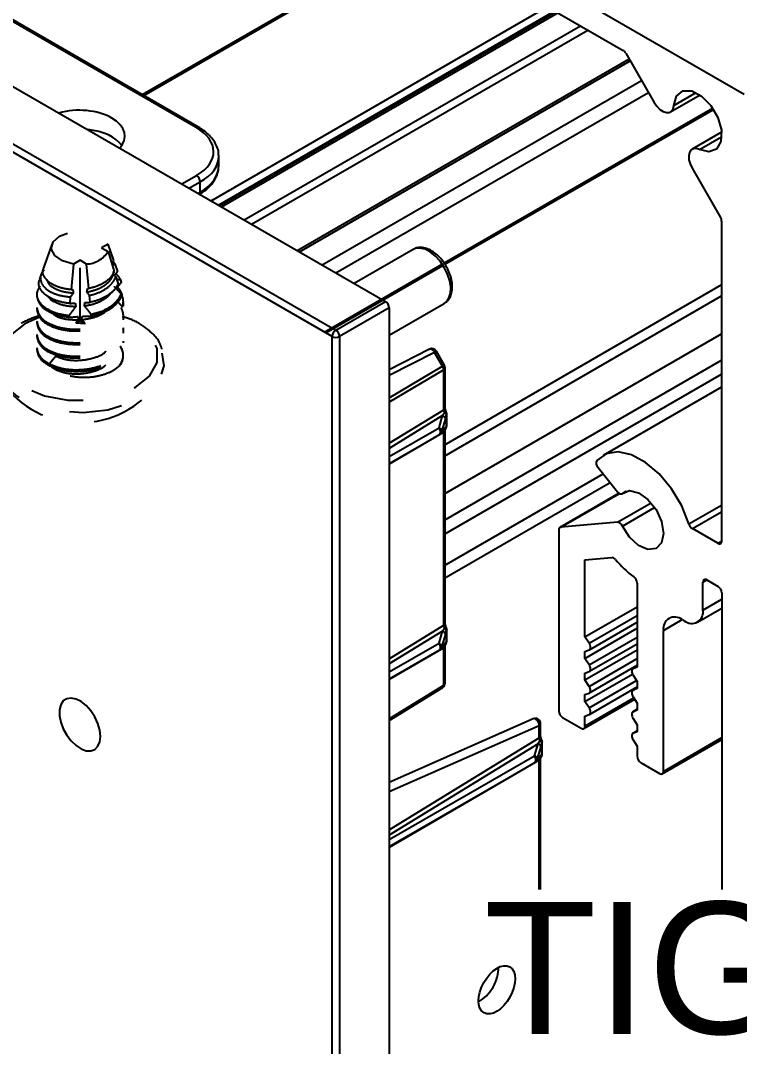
# Model space of a CAD drawing. Extents: x 0 to 5.69, y -5.96 to 0.
# Drawn here: x 2.038 to 3.399, y -3.764 to -1.821 of the extents above; entities that cross this region are included whole.
import ezdxf
from ezdxf import colors
from ezdxf.entities.mleader import LeaderData, LeaderLine
from ezdxf.math import Vec2, Vec3

# ---------------------------------------------------------------- set-up
doc = ezdxf.new("R2010")
doc.units = 0
doc.header["$LTSCALE"] = 0.5
doc.header["$MEASUREMENT"] = 0
doc.linetypes.add('HIDDEN2', pattern=[0.1875, 0.125, -0.0625])
for name, color, linetype in [('Dimension', 10, 'CONTINUOUS'), ('End Cap', 92, 'CONTINUOUS'), ('FAB DWG', 221, 'CONTINUOUS'), ('Hardware', 242, 'CONTINUOUS'), ('Housing', 150, 'CONTINUOUS')]:
    doc.layers.add(name, color=color, linetype=linetype)
doc.styles.add('LSAD_Standard', font='arial.ttf')
doc.styles.get("Standard").update_dxf_attribs({"font": 'arial.ttf'})

msp = doc.modelspace()

# ---------------------------------------------------------------- linework, layer by layer
at = {"layer": 'Dimension', "transparency": 16777216}
msp.add_open_spline([(3.8907, -2.9879), (3.7772, -2.6791), (3.7848, -1.6257), (3.7925, -0.5722), (2.4469, 0)], degree=3, knots=[0.559046, 0.559046, 0.559046, 0.559046, 1, 2, 2, 2, 2], dxfattribs=at)
at = {"layer": 'End Cap', "transparency": 16777216}
for p, q in [((0.6216, -1.1364), (2.7288, -2.3529)), ((2.6277, -2.4194), (0.5238, -1.2048)), ((0.5307, -1.1926), (2.6347, -2.4072)), ((2.3697, -2.023), (1.6739, -1.6213)), ((2.3746, -2.0226), (1.6787, -1.6209)), ((2.4133, -2.095), (2.4133, -2.0777)), ((2.3434, -2.1304), (2.3711, -2.1144)), ((2.3782, -2.1267), (2.3576, -2.1386)), ((2.3782, -2.1463), (2.3782, -2.1267)), ((2.3747, -2.1485), (2.3782, -2.1463)), ((2.7813, -2.2544), (2.6698, -2.3188)), ((2.6347, -2.4072), (2.7288, -2.3529)), ((2.7358, -2.3651), (2.6417, -2.4194)), ((2.7358, -2.4169), (2.8403, -2.3566)), ((2.7358, -2.3651), (2.7358, -5.3472)), ((2.8403, -2.3566), (2.8409, -2.3562)), ((2.6277, -5.4304), (2.6277, -2.4194)), ((2.6417, -2.4194), (2.6417, -5.4305)), ((2.8121, -2.4434), (2.7358, -2.4823)), ((2.8406, -2.4738), (2.8253, -2.4473)), ((2.8218, -2.4494), (2.7358, -2.4932)), ((2.8371, -2.4758), (2.8218, -2.4494)), ((2.7358, -2.5355), (2.8371, -2.4758)), ((2.8391, -2.4828), (2.7358, -2.5437)), ((2.8391, -2.5583), (2.8391, -2.4828)), ((2.8419, -2.5542), (2.8419, -2.4788)), ((2.7358, -2.6216), (2.8391, -2.5583)), ((2.8371, -2.5693), (2.7358, -2.6314)), ((2.8303, -2.5921), (2.8371, -2.5693)), ((2.8424, -2.5748), (2.8357, -2.5976)), ((2.8445, -2.59), (2.8445, -2.5673)), ((2.8448, -2.5885), (2.8448, -2.5658)), ((2.7358, -2.6467), (2.8303, -2.5921)), ((2.8391, -2.6008), (2.7358, -2.6609)), ((2.8329, -2.6034), (2.8396, -2.597)), ((2.8357, -2.5976), (2.8424, -2.5912)), ((2.8391, -2.9665), (2.8391, -2.6008)), ((2.8417, -2.5958), (2.8405, -2.5967)), ((2.8419, -2.9625), (2.8419, -2.5967)), ((2.7358, -2.6597), (2.831, -2.6048)), ((2.7358, -3.0299), (2.8391, -2.9665)), ((2.8371, -2.9776), (2.7358, -3.0397)), ((2.8303, -3.0004), (2.8371, -2.9776)), ((2.8424, -2.983), (2.8357, -3.0059)), ((2.8445, -2.9983), (2.8445, -2.9755)), ((2.8448, -2.9968), (2.8448, -2.974)), ((2.7358, -3.0549), (2.8303, -3.0004)), ((2.8391, -3.009), (2.7358, -3.0691)), ((2.8329, -3.0116), (2.8396, -3.0052)), ((2.8357, -3.0059), (2.8424, -2.9995)), ((2.8391, -3.0798), (2.8391, -3.009)), ((2.8417, -3.0041), (2.8405, -3.005)), ((2.8419, -3.0757), (2.8419, -3.005)), ((2.7358, -3.068), (2.831, -3.013)), ((2.7358, -3.1436), (2.8391, -3.0798)), ((2.7358, -3.1469), (2.8372, -3.0843)), ((3.0087, -3.1435), (2.7358, -3.2641)), ((3.0199, -3.1567), (2.7358, -3.2822)), ((3.0199, -3.1797), (3.0199, -3.1567)), ((3.0227, -3.1757), (3.0227, -3.1527)), ((2.7358, -3.354), (3.0199, -3.1797)), ((3.0256, -3.21), (3.0256, -3.1872)), ((3.0178, -3.1907), (2.7358, -3.3638)), ((3.0111, -3.2136), (3.0178, -3.1907)), ((3.0232, -3.1962), (3.0164, -3.219)), ((3.0252, -3.2115), (3.0252, -3.1887)), ((2.7358, -3.3724), (3.0111, -3.2136)), ((3.0199, -3.2222), (2.7358, -3.3875)), ((2.7358, -3.3855), (3.0118, -3.2262)), ((3.0136, -3.2248), (3.0204, -3.2184)), ((3.0164, -3.219), (3.0232, -3.2126)), ((3.0199, -3.4672), (3.0199, -3.2222)), ((3.0224, -3.2172), (3.0212, -3.2181)), ((3.0227, -3.4672), (3.0227, -3.2182))]:
    msp.add_line(p, q, dxfattribs=at)
at = {"layer": 'End Cap', "transparency": 16777216, "flags": 128}
for points in [[(2.8409, -2.3562), (2.8442, -2.3537), (2.8491, -2.3466), (2.8519, -2.3373), (2.8524, -2.3261), (2.8505, -2.3138), (2.8464, -2.301), (2.8403, -2.2885), (2.8325, -2.2769), (2.8235, -2.267), (2.8138, -2.2592), (2.8039, -2.254), (2.7944, -2.2518), (2.7858, -2.2525), (2.7813, -2.2544)], [(2.8121, -2.4434), (2.8125, -2.4433), (2.8143, -2.443), (2.8163, -2.4436), (2.8183, -2.445), (2.8202, -2.4469), (2.8218, -2.4494)], [(2.8253, -2.4473), (2.8252, -2.4474), (2.8248, -2.4476), (2.824, -2.4481), (2.823, -2.4486), (2.8218, -2.4494)], [(2.8371, -2.4758), (2.8383, -2.4751), (2.8393, -2.4745), (2.8401, -2.4741), (2.8405, -2.4739), (2.8406, -2.4738)], [(2.8448, -2.5658), (2.8447, -2.5665), (2.8445, -2.5673)], [(2.831, -2.6048), (2.8315, -2.6044), (2.8323, -2.6034), (2.8329, -2.6019), (2.8331, -2.6002), (2.8329, -2.5982), (2.8323, -2.5962), (2.8315, -2.5941), (2.8303, -2.5921)], [(2.8445, -2.59), (2.8447, -2.5893), (2.8448, -2.5885)], [(2.8448, -2.974), (2.8447, -2.9748), (2.8445, -2.9755)], [(2.831, -3.013), (2.8315, -3.0127), (2.8323, -3.0117), (2.8329, -3.0102), (2.8331, -3.0085), (2.8329, -3.0065), (2.8323, -3.0044), (2.8315, -3.0024), (2.8303, -3.0004)], [(2.8445, -2.9983), (2.8447, -2.9976), (2.8448, -2.9968)], [(2.1891, -3.1768), (2.1879, -3.165), (2.1843, -3.1524), (2.1786, -3.14), (2.1711, -3.1285), (2.1623, -3.1186), (2.1527, -3.111), (2.143, -3.1061), (2.1337, -3.1042), (2.1255, -3.1055), (2.1188, -3.1098), (2.1141, -3.117), (2.1117, -3.1265), (2.1117, -3.1377), (2.1141, -3.15), (2.1188, -3.1626), (2.1255, -3.1747), (2.1337, -3.1855), (2.143, -3.1943), (2.1527, -3.2006), (2.1623, -3.204), (2.1711, -3.2043), (2.1786, -3.2015), (2.1843, -3.1957), (2.1879, -3.1873), (2.1891, -3.1768)], [(3.0199, -3.1567), (3.0197, -3.1534), (3.0187, -3.15), (3.0169, -3.147), (3.0145, -3.1446), (3.012, -3.1434), (3.0095, -3.1433), (3.0087, -3.1435)], [(3.0256, -3.1872), (3.0255, -3.188), (3.0252, -3.1887)], [(3.0118, -3.2262), (3.0122, -3.2259), (3.0131, -3.2248), (3.0136, -3.2234), (3.0138, -3.2216), (3.0136, -3.2197), (3.0131, -3.2176), (3.0122, -3.2155), (3.0111, -3.2136)], [(3.0252, -3.2115), (3.0255, -3.2107), (3.0256, -3.21)]]:
    msp.add_lwpolyline(points, dxfattribs=at)
at = {"layer": 'End Cap', "transparency": 16777216}
for centre, radius, start, end in [((2.3725, -2.0271), 0.00495, 65.3313, 124.6066), ((2.3633, -2.1271), 0.0149, 1.7215, 58.2785), ((2.3724, -2.1467), 0.00579, 326.0265, 3.719), ((2.6431, -2.4201), 0.0154, 123.2297, 177.3477), ((2.6259, -2.4204), 0.0159, 3.5222, 56.4778), ((2.6348, -2.4057), 0.0154, 242.6565, 296.7662), ((2.8166, -2.4523), 0.01, 30, 117.0058), ((2.825, -2.4832), 0.0141, 1.6084, 31.4918), ((2.837, -2.4783), 0.00495, 295.3879, 354.638), ((2.8319, -2.4788), 0.01, 0, 30), ((2.837, -2.5538), 0.00495, 295.3879, 354.638), ((2.8382, -2.5577), 0.00676, 289.4116, 325.9319), ((2.838, -2.5713), 0.00764, 31.7761, 70.7864), ((2.8348, -2.5658), 0.01, 0, 25.4301), ((2.834, -2.5777), 0.00892, 18.8581, 69.7412), ((2.8272, -2.6005), 0.00892, 18.8581, 69.7412), ((2.826, -2.5961), 0.01, 299.9973, 313.3517), ((2.8266, -2.5968), 0.00911, 313.5557, 354.8185), ((2.837, -2.5963), 0.00495, 295.3901, 354.6131), ((2.8334, -2.5904), 0.00911, 313.5557, 354.8185), ((2.8346, -2.5887), 0.00998, 306.2617, 352.0508), ((2.8348, -2.5885), 0.01, 313.488, 0), ((2.837, -2.9621), 0.00495, 295.3879, 354.638), ((2.8382, -2.966), 0.00676, 289.4116, 325.9319), ((2.838, -2.9795), 0.00764, 31.7761, 70.7864), ((2.8348, -2.974), 0.01, 0, 25.4301), ((2.834, -2.9859), 0.00892, 18.8581, 69.7412), ((2.8272, -3.0088), 0.00892, 18.8581, 69.7412), ((2.826, -3.0044), 0.01, 299.9973, 313.3517), ((2.8266, -3.005), 0.00911, 313.5557, 354.8185), ((2.837, -3.0045), 0.00495, 295.3901, 354.6131), ((2.8334, -2.9986), 0.00911, 313.5557, 354.8185), ((2.8346, -2.9969), 0.00998, 306.2617, 352.0508), ((2.8348, -2.9968), 0.01, 313.488, 0), ((2.8319, -3.0757), 0.01, 301.7291, 0), ((2.8342, -3.0803), 0.00494, 307.033, 6.4015), ((2.837, -3.0753), 0.00495, 295.3879, 354.638), ((3.0127, -3.1527), 0.01, 0, 113.8443), ((3.0178, -3.1522), 0.00495, 295.3879, 354.638), ((3.0178, -3.1752), 0.00495, 295.3879, 354.638), ((3.019, -3.1791), 0.00676, 289.4116, 325.9319), ((3.0187, -3.1927), 0.00764, 31.7761, 70.7864), ((3.0156, -3.1872), 0.01, 0, 25.4301), ((3.0148, -3.1991), 0.00892, 18.8581, 69.7412), ((3.008, -3.2219), 0.00892, 18.8581, 69.7412), ((3.0068, -3.2175), 0.01, 299.9973, 313.3517), ((3.0073, -3.2182), 0.00911, 313.5557, 354.8185), ((3.0178, -3.2177), 0.00495, 295.3901, 354.6131), ((3.0141, -3.2118), 0.00911, 313.5557, 354.8185), ((3.0153, -3.2101), 0.00998, 306.2617, 352.0508), ((3.0156, -3.21), 0.01, 313.488, 0)]:
    msp.add_arc(centre, radius, start, end, dxfattribs=at)
for centre, major_axis, ratio, start_param, end_param in [((2.1505, -2.039), (0.085, -0.0013), 0.567125, 0.793824, 2.067925), ((2.1505, -2.039), (0.085, -0.0013), 0.567125, 5.802908, 7.077009), ((2.1505, -2.0768), (0.085, 0.0013), 0.587275, 0.368683, 1.390108), ((2.2884, -2.0683), (0.115, -0.0017), 0.567125, 5.523666, 7.077009), ((2.2883, -2.0765), (0.125, -0.0017), 0.567944, 5.523014, 6.290959), ((2.2883, -2.0765), (0.125, -0.0017), 0.567944, 0.007774, 0.032405), ((2.2883, -2.0962), (0.125, 0.0018), 0.586483, 5.506951, 6.274896), ((2.7288, -2.361), (-0.005, 0.00866), 0.577557, 3.927224, 5.497716), ((2.8263, -2.5746), (0.0174, 0.0208), 0.197703, 5.129636, 5.398158), ((2.8461, -2.5624), (-0.00477, 0.0088), 0.574367, 0.800429, 1.448322), ((2.8359, -2.5761), (0.0091, 0.0285), 0.195013, 4.819739, 5.088261), ((2.8263, -2.6164), (0.0174, 0.02), 0.209458, 0.416942, 0.552552), ((2.8461, -2.6049), (-0.00497, 0.00868), 0.559977, 0.139434, 0.787326), ((2.8359, -2.6179), (0.009, 0.0278), 0.203621, 0.088417, 0.356939), ((2.8263, -2.9828), (0.0174, 0.0208), 0.197703, 5.129636, 5.398158), ((2.8461, -2.9707), (-0.00477, 0.0088), 0.574367, 0.800429, 1.448322), ((2.8359, -2.9843), (0.0091, 0.0285), 0.195013, 4.819739, 5.088261), ((2.8263, -3.0247), (0.0174, 0.02), 0.209458, 0.416942, 0.552552), ((2.8461, -3.0132), (-0.00497, 0.00868), 0.559977, 0.139434, 0.787326), ((2.8359, -3.0262), (0.009, 0.0278), 0.203621, 0.088417, 0.356939), ((3.007, -3.196), (0.0174, 0.0208), 0.197703, 5.129636, 5.398158), ((3.0268, -3.1839), (-0.00477, 0.0088), 0.574367, 0.800429, 1.448322), ((3.0167, -3.1975), (0.0091, 0.0285), 0.195013, 4.819739, 5.088261), ((3.007, -3.2379), (0.0174, 0.02), 0.209458, 0.416942, 0.552552), ((3.0268, -3.2263), (-0.00497, 0.00868), 0.559977, 0.139434, 0.787326), ((3.0167, -3.2394), (0.009, 0.0278), 0.203621, 0.088417, 0.356939), ((2.9067, -3.6379), (0.0257, 0.0429), 0.587369, 3.893212, 5.58454)]:
    msp.add_ellipse(centre, major_axis=major_axis, ratio=ratio, start_param=start_param, end_param=end_param, dxfattribs=at)
msp.add_ellipse((2.9399, -3.657), major_axis=(0.0244, 0.0437), ratio=0.567218, dxfattribs=at)
for points, knots in [([(2.4129, -2.0757), (2.4129, -2.0742), (2.413, -2.0687), (2.4101, -2.0595), (2.4043, -2.0484), (2.3957, -2.0381), (2.3857, -2.0294), (2.3779, -2.0246), (2.3746, -2.0226)], [0, 0, 0, 0, 0.07256, 0.262415, 0.453547, 0.649329, 0.850175, 1, 1, 1, 1]), ([(2.3762, -2.1508), (2.3786, -2.1492), (2.3856, -2.1447), (2.3953, -2.1362), (2.4044, -2.1251), (2.4103, -2.1131), (2.4131, -2.1036), (2.4129, -2.0982), (2.4129, -2.0971)], [0, 0, 0, 0, 0.111822, 0.323194, 0.534286, 0.742401, 0.945273, 1, 1, 1, 1]), ([(2.841, -2.3558), (2.8426, -2.3548), (2.8467, -2.3523), (2.8512, -2.3457), (2.8546, -2.3369), (2.8558, -2.3265), (2.8549, -2.315), (2.8517, -2.3027), (2.8466, -2.2906), (2.8397, -2.2792), (2.8314, -2.269), (2.822, -2.2606), (2.8119, -2.2543), (2.8018, -2.2509), (2.7923, -2.2506), (2.7853, -2.252), (2.7821, -2.2542), (2.7812, -2.2549)], [0, 0, 0, 0, 0.041671, 0.107128, 0.173841, 0.244364, 0.318134, 0.392873, 0.467388, 0.541779, 0.616411, 0.691626, 0.767897, 0.845353, 0.911606, 0.975021, 1, 1, 1, 1]), ([(2.8438, -2.5615), (2.8435, -2.5608), (2.8427, -2.5589), (2.842, -2.5562), (2.842, -2.5548), (2.8419, -2.5542)], [0, 0, 0, 0, 0.253446, 0.693627, 1, 1, 1, 1]), ([(2.8419, -2.5967), (2.842, -2.5964), (2.842, -2.5954), (2.8421, -2.5953), (2.8421, -2.5953)], [0, 0, 0, 0, 0.416279, 1, 1, 1, 1]), ([(2.8438, -2.9697), (2.8435, -2.9691), (2.8427, -2.9672), (2.842, -2.9645), (2.842, -2.9631), (2.8419, -2.9625)], [0, 0, 0, 0, 0.253446, 0.693627, 1, 1, 1, 1]), ([(2.8419, -3.005), (2.842, -3.0046), (2.842, -3.0037), (2.8421, -3.0036), (2.8421, -3.0035)], [0, 0, 0, 0, 0.416279, 1, 1, 1, 1]), ([(3.0246, -3.1829), (3.0243, -3.1822), (3.0235, -3.1804), (3.0228, -3.1777), (3.0227, -3.1763), (3.0227, -3.1757)], [0, 0, 0, 0, 0.2534459, 0.6936273, 1, 1, 1, 1]), ([(3.0227, -3.2182), (3.0227, -3.2178), (3.0228, -3.2169), (3.0228, -3.2168), (3.0229, -3.2167)], [0, 0, 0, 0, 0.416279, 1, 1, 1, 1])]:
    msp.add_open_spline(points, degree=3, knots=knots, dxfattribs=at)
at = {"layer": 'Hardware', "linetype": 'HIDDEN2', "transparency": 16777216}
for p, q in [((2.0971, -2.245), (2.0815, -2.2891)), ((2.2036, -2.2443), (2.1914, -2.2513)), ((2.1914, -2.2513), (2.2036, -2.2584)), ((2.2146, -2.2756), (2.2036, -2.2443)), ((2.2036, -2.2584), (2.2152, -2.2961)), ((2.1382, -2.282), (2.1335, -2.3305)), ((2.1505, -2.2749), (2.1382, -2.282)), ((2.1505, -2.3895), (2.1505, -2.2749)), ((2.1627, -2.282), (2.1505, -2.2749)), ((2.1673, -2.3285), (2.1627, -2.282)), ((2.2175, -2.2838), (2.2121, -2.2761)), ((2.2138, -2.2767), (2.2146, -2.2756)), ((2.2175, -2.2838), (2.214, -2.2838)), ((2.2218, -2.296), (2.2175, -2.2838)), ((2.0768, -2.3022), (2.074, -2.3101)), ((2.2141, -2.3016), (2.2183, -2.3062)), ((2.2183, -2.3062), (2.2224, -2.3195)), ((2.229, -2.3165), (2.2275, -2.3122)), ((2.1335, -2.3305), (2.1367, -2.3304)), ((2.1645, -2.3286), (2.1673, -2.3285)), ((2.1321, -2.3444), (2.131, -2.3567)), ((2.1698, -2.3545), (2.1685, -2.3415)), ((2.2284, -2.3389), (2.2296, -2.3429)), ((2.2305, -2.3406), (2.2289, -2.3406)), ((2.2296, -2.3429), (2.2296, -2.3429)), ((2.0685, -2.3646), (2.0685, -2.3678)), ((2.2325, -2.355), (2.2325, -2.3534)), ((2.0685, -2.3901), (2.0685, -2.3933)), ((2.1474, -2.3879), (2.1426, -2.3941)), ((2.1505, -2.3895), (2.1426, -2.3941)), ((2.1603, -2.3952), (2.1505, -2.3895)), ((2.1603, -2.3952), (2.1536, -2.3875)), ((2.1717, -2.3773), (2.1922, -2.3713)), ((2.2325, -2.3805), (2.2325, -2.3774)), ((2.1603, -2.3952), (2.1426, -2.3941)), ((2.2325, -2.4061), (2.2325, -2.4029)), ((2.0685, -2.4156), (2.0685, -2.4188)), ((2.2325, -2.4316), (2.2325, -2.4284)), ((2.0685, -2.4412), (2.0685, -2.4443)), ((2.1045, -2.4565), (2.0925, -2.4714)), ((2.0967, -2.4766), (2.1045, -2.482))]:
    msp.add_line(p, q, dxfattribs=at)
at = {"layer": 'Hardware', "linetype": 'HIDDEN2', "transparency": 16777216, "flags": 128}
for points in [[(2.1382, -2.282), (2.1174, -2.2763), (2.1025, -2.2662), (2.0961, -2.2534), (2.0995, -2.2403), (2.1119, -2.2291), (2.1313, -2.2219), (2.1541, -2.2199), (2.1762, -2.2236), (2.1938, -2.2322), (2.2036, -2.2443)], [(2.0738, -2.3824), (2.0459, -2.3951), (2.0186, -2.4167), (2.0043, -2.4421), (2.0043, -2.4688), (2.0186, -2.4942), (2.0459, -2.5159), (2.0833, -2.5316), (2.1273, -2.5398), (2.1736, -2.5398), (2.2176, -2.5316), (2.2551, -2.5159), (2.2823, -2.4942), (2.2966, -2.4688), (2.2966, -2.4421), (2.2823, -2.4167), (2.2551, -2.3951), (2.2321, -2.3842)], [(1.9946, -2.4517), (1.9938, -2.454), (1.992, -2.4814), (2.0043, -2.5079), (2.0296, -2.5312), (2.0656, -2.5491), (2.1092, -2.56), (2.1564, -2.5631), (2.2031, -2.558), (2.2452, -2.5452), (2.2788, -2.5258), (2.301, -2.5015), (2.3098, -2.4746), (2.3061, -2.4511)]]:
    msp.add_lwpolyline(points, dxfattribs=at)
at = {"layer": 'Hardware', "linetype": 'HIDDEN2', "transparency": 16777216}
for centre, radius, start, end in [((2.1614, -2.2325), 0.0495, 271.5526, 328.442), ((2.1763, -2.3115), 0.0619, 284.8539, 329.4866), ((2.2044, -2.3534), 0.0281, 338.8642, 21.1358), ((2.2027, -2.4555), 0.0297, 321.5847, 37.0383), ((2.1505, -2.4019), 0.1806, 215.088, 324.912)]:
    msp.add_arc(centre, radius, start, end, dxfattribs=at)
for major_axis, ratio, start_param, end_param in [((-0.0438, 0.4601), 0.104683, 4.192308, 4.209898), ((-0.0495, 0.4071), 0.103906, 4.061753, 4.079015), ((-0.0438, 0.4601), 0.104683, 2.191246, 2.208677), ((0.0438, 0.4601), 0.104683, 4.078983, 4.096751), ((-0.0551, 0.5797), 0.104683, 4.190182, 4.195582), ((-0.0438, 0.4601), 0.104683, 2.262246, 2.280575), ((0.0438, 0.4601), 0.104683, 4.005604, 4.024326), ((-0.0623, 0.5129), 0.103906, 4.064443, 4.065965), ((-0.0551, 0.5797), 0.104683, 2.146305, 2.153027), ((-0.0438, 0.4601), 0.104683, 2.337214, 2.356712), ((0.0438, 0.4601), 0.104683, 3.927701, 3.947674), ((0.0551, 0.5797), 0.104683, 4.134535, 4.141354)]:
    msp.add_ellipse((2.1505, -2.0591), major_axis=major_axis, ratio=ratio, start_param=start_param, end_param=end_param, dxfattribs=at)
for points, knots in [([(2.1335, -2.3305), (2.1316, -2.3303), (2.1223, -2.3294), (2.1067, -2.3255), (2.0905, -2.3166), (2.0814, -2.3053), (2.0786, -2.2956), (2.0815, -2.2905), (2.0822, -2.2894)], [0, 0, 0, 0, 0.054874, 0.273953, 0.492908, 0.714421, 0.937505, 1, 1, 1, 1]), ([(2.131, -2.3567), (2.13, -2.3566), (2.1207, -2.3556), (2.1041, -2.3518), (2.0855, -2.3421), (2.0745, -2.3297), (2.0709, -2.3184), (2.0741, -2.3122), (2.0749, -2.3105)], [0, 0, 0, 0, 0.026274, 0.246848, 0.467357, 0.689763, 0.913972, 1, 1, 1, 1]), ([(2.0823, -2.2941), (2.0816, -2.2947), (2.0764, -2.299), (2.0745, -2.3091), (2.078, -2.3219), (2.0905, -2.3331), (2.109, -2.3416), (2.1246, -2.3435), (2.1321, -2.3444)], [0, 0, 0, 0, 0.032672, 0.231626, 0.427412, 0.621794, 0.816204, 1, 1, 1, 1]), ([(2.0878, -2.3115), (2.0884, -2.3139), (2.0901, -2.3205), (2.1023, -2.3286), (2.1192, -2.335), (2.1316, -2.3362), (2.1378, -2.3368)], [0, 0, 0, 0, 0.17742, 0.504106, 0.747773, 1, 1, 1, 1]), ([(2.1634, -2.3352), (2.1694, -2.3338), (2.1817, -2.331), (2.197, -2.323), (2.2087, -2.313), (2.2123, -2.3053), (2.2141, -2.3016)], [0, 0, 0, 0, 0.2476686, 0.5055225, 0.7576665, 1, 1, 1, 1]), ([(2.2152, -2.2961), (2.213, -2.3003), (2.2084, -2.309), (2.1933, -2.32), (2.1783, -2.326), (2.1692, -2.328), (2.1673, -2.3285)], [0, 0, 0, 0, 0.2892147, 0.6028235, 0.9172916, 1, 1, 1, 1]), ([(2.1685, -2.3415), (2.1728, -2.3404), (2.1847, -2.3372), (2.2014, -2.3284), (2.2134, -2.3169), (2.217, -2.3091), (2.2183, -2.3062)], [0, 0, 0, 0, 0.17859, 0.499536, 0.816877, 1, 1, 1, 1]), ([(2.2159, -2.3036), (2.217, -2.3023), (2.2189, -2.2998), (2.2209, -2.2972), (2.2218, -2.296)], [0, 0, 0, 0, 0.528617, 1, 1, 1, 1]), ([(2.2275, -2.3122), (2.2271, -2.3112), (2.2251, -2.307), (2.2213, -2.3033), (2.2184, -2.3005)], [0, 0, 0, 0, 0.234659, 1, 1, 1, 1]), ([(2.2275, -2.3122), (2.2269, -2.3122), (2.2251, -2.3122), (2.2226, -2.3122), (2.2208, -2.3122), (2.2202, -2.3122)], [0, 0, 0, 0, 0.24971, 0.750404, 1, 1, 1, 1]), ([(2.0743, -2.3234), (2.0716, -2.3285), (2.0659, -2.3393), (2.0729, -2.356), (2.089, -2.3686), (2.109, -2.3765), (2.1226, -2.3785), (2.1296, -2.3795)], [0, 0, 0, 0, 0.217822, 0.454994, 0.686085, 0.840302, 1, 1, 1, 1]), ([(2.2224, -2.3195), (2.2203, -2.3235), (2.2156, -2.3324), (2.2002, -2.3442), (2.1833, -2.3514), (2.1725, -2.3539), (2.1698, -2.3545)], [0, 0, 0, 0, 0.252713, 0.571095, 0.890838, 1, 1, 1, 1]), ([(2.2149, -2.3242), (2.2173, -2.3269), (2.221, -2.3308), (2.2255, -2.3357), (2.2275, -2.3379), (2.2284, -2.3389)], [0, 0, 0, 0, 0.541105, 0.811676, 1, 1, 1, 1]), ([(2.2194, -2.3287), (2.2204, -2.3274), (2.2227, -2.3247), (2.2258, -2.3206), (2.228, -2.3178), (2.229, -2.3165)], [0, 0, 0, 0, 0.312567, 0.682728, 1, 1, 1, 1]), ([(2.2305, -2.3406), (2.2286, -2.3356), (2.2267, -2.3305), (2.2217, -2.3263), (2.2215, -2.3261)], [0, 0, 0, 0, 0.955511, 1, 1, 1, 1]), ([(2.0686, -2.3423), (2.0698, -2.348), (2.0722, -2.3592), (2.0892, -2.3718), (2.1092, -2.3797), (2.1231, -2.3817), (2.1301, -2.3827)], [0, 0, 0, 0, 0.299307, 0.59426, 0.793589, 1, 1, 1, 1]), ([(2.0902, -2.3435), (2.0903, -2.3436), (2.0919, -2.348), (2.1031, -2.3544), (2.1211, -2.3612), (2.1353, -2.362), (2.1425, -2.3625)], [0, 0, 0, 0, 0.013167, 0.378477, 0.684163, 1, 1, 1, 1]), ([(2.1378, -2.3368), (2.1368, -2.3382), (2.1349, -2.3408), (2.133, -2.3433), (2.1321, -2.3444)], [0, 0, 0, 0, 0.553329, 1, 1, 1, 1]), ([(2.1587, -2.3614), (2.1656, -2.3601), (2.1797, -2.3575), (2.1968, -2.3485), (2.207, -2.3407), (2.2092, -2.336), (2.2094, -2.3357)], [0, 0, 0, 0, 0.3184729, 0.6500499, 0.9741197, 1, 1, 1, 1]), ([(2.1685, -2.3415), (2.168, -2.3409), (2.1663, -2.3387), (2.1646, -2.3366), (2.1634, -2.3352)], [0, 0, 0, 0, 0.3029271, 1, 1, 1, 1]), ([(2.1712, -2.3806), (2.1779, -2.379), (2.1917, -2.3755), (2.209, -2.3666), (2.2226, -2.3555), (2.2273, -2.3471), (2.2296, -2.3429)], [0, 0, 0, 0, 0.247631, 0.504277, 0.756424, 1, 1, 1, 1]), ([(2.1922, -2.3713), (2.1995, -2.3675), (2.2142, -2.3599), (2.2245, -2.3476), (2.2277, -2.3404), (2.2284, -2.3389)], [0, 0, 0, 0, 0.4380415, 0.8761003, 1, 1, 1, 1]), ([(2.0686, -2.3678), (2.0698, -2.3735), (2.0722, -2.3847), (2.0912, -2.3989), (2.1183, -2.4079), (2.1505, -2.4099), (2.1826, -2.4047), (2.2103, -2.3925), (2.2272, -2.3752), (2.2345, -2.3616), (2.2324, -2.3551), (2.2324, -2.355)], [0, 0, 0, 0, 0.125921, 0.250011, 0.374101, 0.501456, 0.623763, 0.750011, 0.876259, 0.998566, 1, 1, 1, 1]), ([(2.0686, -2.3646), (2.0698, -2.3703), (2.0722, -2.3816), (2.0912, -2.3957), (2.1183, -2.4047), (2.1504, -2.4067), (2.1827, -2.4015), (2.2074, -2.3904), (2.2237, -2.3768), (2.2283, -2.3675), (2.2306, -2.3629)], [0, 0, 0, 0, 0.135179, 0.268391, 0.401604, 0.538321, 0.66962, 0.805149, 0.904487, 1, 1, 1, 1]), ([(2.0686, -2.3901), (2.0698, -2.3958), (2.0722, -2.4071), (2.0912, -2.4212), (2.1183, -2.4302), (2.1504, -2.4322), (2.1826, -2.427), (2.2101, -2.4149), (2.2279, -2.3975), (2.2348, -2.3797), (2.2302, -2.3689), (2.2284, -2.3646)], [0, 0, 0, 0, 0.116533, 0.231371, 0.346209, 0.464069, 0.577256, 0.694092, 0.810927, 0.924115, 1, 1, 1, 1]), ([(2.1425, -2.3625), (2.1403, -2.3653), (2.1371, -2.3695), (2.1328, -2.3752), (2.1306, -2.3781), (2.1296, -2.3795)], [0, 0, 0, 0, 0.499976, 0.749986, 1, 1, 1, 1]), ([(2.131, -2.3567), (2.132, -2.3566), (2.1354, -2.3565), (2.1389, -2.3562), (2.1413, -2.3561)], [0, 0, 0, 0, 0.3045295, 1, 1, 1, 1]), ([(2.1536, -2.3875), (2.1613, -2.3863), (2.177, -2.3839), (2.1932, -2.3771), (2.1987, -2.3716), (2.1997, -2.3706)], [0, 0, 0, 0, 0.439547, 0.895099, 1, 1, 1, 1]), ([(2.1717, -2.3773), (2.1706, -2.376), (2.1685, -2.3732), (2.1642, -2.3679), (2.1609, -2.364), (2.1587, -2.3614)], [0, 0, 0, 0, 0.252417, 0.504835, 1, 1, 1, 1]), ([(2.1599, -2.3549), (2.1623, -2.3548), (2.1656, -2.3547), (2.1689, -2.3546), (2.1698, -2.3545)], [0, 0, 0, 0, 0.7334355, 1, 1, 1, 1]), ([(2.2223, -2.354), (2.2226, -2.3543), (2.224, -2.3558), (2.2268, -2.3588), (2.2293, -2.3615), (2.2306, -2.3629)], [0, 0, 0, 0, 0.0814254, 0.5407072, 1, 1, 1, 1]), ([(2.0732, -2.3801), (2.0629, -2.3836), (2.0509, -2.3878), (2.0408, -2.3936), (2.0393, -2.3944)], [0, 0, 0, 0, 0.852545, 1, 1, 1, 1]), ([(2.0686, -2.3933), (2.0698, -2.399), (2.0722, -2.4103), (2.0912, -2.4244), (2.1183, -2.4334), (2.1505, -2.4354), (2.1826, -2.4302), (2.2103, -2.418), (2.2272, -2.4007), (2.2345, -2.3872), (2.2324, -2.3806), (2.2324, -2.3806)], [0, 0, 0, 0, 0.125921, 0.250011, 0.374101, 0.501456, 0.623763, 0.750011, 0.876259, 0.998566, 1, 1, 1, 1]), ([(2.0966, -2.3741), (2.099, -2.3762), (2.1054, -2.3816), (2.1236, -2.3872), (2.1394, -2.3877), (2.1474, -2.3879)], [0, 0, 0, 0, 0.227161, 0.607928, 1, 1, 1, 1]), ([(2.1301, -2.3827), (2.1314, -2.3827), (2.1341, -2.3826), (2.1394, -2.3823), (2.1434, -2.3819), (2.1461, -2.3816)], [0, 0, 0, 0, 0.24984, 0.499683, 1, 1, 1, 1]), ([(2.1549, -2.381), (2.1577, -2.381), (2.1617, -2.381), (2.1671, -2.3808), (2.1698, -2.3807), (2.1712, -2.3806)], [0, 0, 0, 0, 0.499909, 0.749948, 1, 1, 1, 1]), ([(2.3056, -2.4431), (2.3042, -2.4387), (2.2999, -2.4251), (2.2803, -2.4061), (2.2566, -2.3897), (2.2378, -2.3839), (2.2321, -2.3821)], [0, 0, 0, 0, 0.163509, 0.497389, 0.845841, 1, 1, 1, 1]), ([(2.0686, -2.4156), (2.0698, -2.4213), (2.0722, -2.4326), (2.0912, -2.4467), (2.1183, -2.4558), (2.1505, -2.4577), (2.1826, -2.4526), (2.2103, -2.4404), (2.2272, -2.423), (2.2345, -2.4095), (2.2324, -2.403), (2.2324, -2.4029)], [0, 0, 0, 0, 0.125921, 0.250011, 0.374101, 0.501456, 0.623763, 0.750011, 0.876259, 0.998566, 1, 1, 1, 1]), ([(2.0686, -2.4188), (2.0698, -2.4245), (2.0722, -2.4358), (2.0912, -2.4499), (2.1183, -2.459), (2.1505, -2.4609), (2.1826, -2.4557), (2.2103, -2.4436), (2.2272, -2.4262), (2.2345, -2.4127), (2.2324, -2.4062), (2.2324, -2.4061)], [0, 0, 0, 0, 0.125921, 0.250011, 0.374101, 0.501456, 0.623763, 0.750011, 0.876259, 0.998566, 1, 1, 1, 1]), ([(2.0925, -2.4714), (2.1009, -2.4747), (2.1179, -2.4815), (2.1505, -2.4832), (2.1826, -2.4781), (2.2101, -2.4659), (2.228, -2.4485), (2.235, -2.4296), (2.2297, -2.4177), (2.2273, -2.4123)], [0, 0, 0, 0, 0.1456796, 0.2951927, 0.438779, 0.5869923, 0.7352056, 0.8787919, 1, 1, 1, 1]), ([(2.0686, -2.4411), (2.0697, -2.4469), (2.0719, -2.4583), (2.0856, -2.4671), (2.0925, -2.4714)], [0, 0, 0, 0, 0.503663, 1, 1, 1, 1]), ([(2.0686, -2.4443), (2.0697, -2.4501), (2.0719, -2.4615), (2.0856, -2.4703), (2.0925, -2.4746)], [0, 0, 0, 0, 0.5036629, 1, 1, 1, 1]), ([(2.0925, -2.4746), (2.1009, -2.4779), (2.1179, -2.4847), (2.1506, -2.4863), (2.1826, -2.4813), (2.2103, -2.4691), (2.2272, -2.4517), (2.2345, -2.4382), (2.2324, -2.4317), (2.2324, -2.4316)], [0, 0, 0, 0, 0.1654557, 0.3352652, 0.4983434, 0.6666768, 0.8350101, 0.9980883, 1, 1, 1, 1]), ([(2.1045, -2.4565), (2.1111, -2.4591), (2.1246, -2.4642), (2.1506, -2.4652), (2.1756, -2.4607), (2.1935, -2.4537), (2.1992, -2.4476), (2.2004, -2.4463)], [0, 0, 0, 0, 0.231901, 0.469931, 0.698485, 0.934437, 1, 1, 1, 1]), ([(2.226, -2.4739), (2.2294, -2.4674), (2.2352, -2.456), (2.2301, -2.4445), (2.2279, -2.4397)], [0, 0, 0, 0, 0.57937, 1, 1, 1, 1]), ([(2.1045, -2.482), (2.1111, -2.4846), (2.1246, -2.4897), (2.1506, -2.4907), (2.1756, -2.4862), (2.1935, -2.4792), (2.1992, -2.4731), (2.2004, -2.4718)], [0, 0, 0, 0, 0.231901, 0.469931, 0.698485, 0.934437, 1, 1, 1, 1]), ([(2.226, -2.4739), (2.2219, -2.4775), (2.2129, -2.4853), (2.1919, -2.4936), (2.1663, -2.498), (2.1408, -2.4968), (2.1191, -2.4911), (2.1091, -2.4849), (2.1045, -2.482)], [0, 0, 0, 0, 0.153119, 0.335611, 0.517709, 0.697674, 0.859203, 1, 1, 1, 1])]:
    msp.add_open_spline(points, degree=3, knots=knots, dxfattribs=at)
at = {"layer": 'Housing', "transparency": 16777216}
for p, q in [((3.4079, -1.9607), (2.4677, -1.4179)), ((2.7147, -1.6095), (3.1788, -1.8774)), ((2.2683, -1.9612), (2.6541, -1.7385)), ((2.2712, -1.9629), (2.6557, -1.7409)), ((2.3985, -2.1622), (3.0353, -1.7946)), ((2.4126, -2.1704), (3.0494, -1.8027)), ((3.0522, -1.8043), (2.4153, -2.1719)), ((2.4183, -2.1736), (3.0551, -1.806)), ((2.4612, -2.1984), (3.098, -1.8307)), ((2.4753, -2.2065), (3.1121, -1.8389)), ((3.1838, -1.8827), (3.2377, -1.9761)), ((2.5617, -2.2564), (3.1901, -1.8936)), ((2.5661, -2.2589), (3.1923, -1.8974)), ((3.2139, -1.9349), (2.6093, -2.2839)), ((2.6349, -2.2987), (3.2267, -1.957)), ((3.2687, -1.994), (3.3246, -1.9618)), ((3.2751, -1.9816), (3.3171, -1.9573)), ((2.8399, -2.28), (3.3483, -1.9866)), ((2.8416, -2.2825), (3.3499, -1.989)), ((3.3653, -2.0324), (3.3095, -2.0646)), ((3.3234, -2.0653), (3.3654, -2.0411)), ((3.3095, -2.1004), (3.3634, -2.1938)), ((3.3655, -2.2008), (3.3655, -2.807)), ((2.6132, -2.411), (2.8361, -2.2823)), ((2.6161, -2.4127), (2.8377, -2.2847)), ((3.3655, -2.3217), (2.8391, -2.6256)), ((2.8391, -2.6465), (3.3655, -2.3426)), ((2.8391, -2.7183), (3.3655, -2.4144)), ((2.8391, -2.7677), (3.3655, -2.4639)), ((2.8391, -2.7946), (3.3655, -2.4907)), ((3.3655, -2.5151), (3.141, -2.6447)), ((2.8391, -2.8541), (3.1413, -2.6796)), ((3.1314, -2.6674), (3.1684, -2.7133)), ((2.8391, -2.8777), (3.1543, -2.6958)), ((3.1717, -2.7163), (3.0593, -2.7812)), ((3.0607, -2.7807), (3.172, -2.7165)), ((3.1769, -2.7169), (3.1852, -2.7121)), ((3.1775, -2.7165), (3.1849, -2.7122)), ((3.1684, -2.7711), (3.2319, -2.7344)), ((3.3036, -2.7745), (3.3655, -2.7388)), ((3.1775, -2.7784), (3.2385, -2.7432)), ((3.3101, -2.7832), (3.3655, -2.7512)), ((3.1684, -2.7711), (3.0607, -2.7807)), ((3.0572, -2.7858), (3.0572, -3.1288)), ((3.3584, -2.8111), (3.3101, -2.7832)), ((3.3584, -2.8111), (3.3655, -2.807)), ((3.1067, -2.8426), (3.1577, -2.8381)), ((3.1067, -2.9883), (3.1067, -2.8426)), ((3.2057, -2.8865), (3.2057, -3.0455)), ((3.3301, -2.8846), (3.3372, -2.8805)), ((3.3301, -2.9377), (3.3301, -2.8846)), ((3.3372, -2.8805), (3.3586, -2.8929)), ((3.3657, -2.9051), (3.3657, -3.4672)), ((3.1067, -2.9883), (3.2057, -2.9312)), ((3.3198, -2.9606), (3.3657, -2.9341)), ((3.3301, -2.9377), (3.3657, -2.9172)), ((3.1146, -3.0005), (3.2057, -2.9479)), ((3.1067, -3.0292), (3.2057, -2.972)), ((3.115, -3.0128), (3.2057, -2.9604)), ((3.2552, -2.9761), (3.2906, -2.9557)), ((3.2905, -2.9556), (3.2948, -2.9581)), ((3.1146, -3.0005), (3.1067, -2.9883)), ((3.1146, -3.0413), (3.2057, -2.9887)), ((3.2552, -3.2431), (3.2552, -2.9761)), ((3.115, -3.0536), (3.2057, -3.0013)), ((3.1067, -3.07), (3.2057, -3.0128)), ((3.1067, -3.0161), (3.1146, -3.013)), ((3.1067, -3.0292), (3.1067, -3.0161)), ((3.1146, -3.0413), (3.1067, -3.0292)), ((3.1146, -3.0822), (3.2057, -3.0295)), ((3.115, -3.0944), (3.2057, -3.0421)), ((3.2057, -3.044), (3.1974, -3.0488)), ((3.1978, -3.0486), (3.2057, -3.044)), ((3.2057, -3.0455), (3.1978, -3.0486)), ((3.1067, -3.0569), (3.1146, -3.0538)), ((3.1067, -3.07), (3.1067, -3.0569)), ((3.1067, -3.1108), (3.1966, -3.0589)), ((3.1146, -3.0822), (3.1067, -3.07)), ((3.1978, -3.0611), (3.2057, -3.0732)), ((3.1146, -3.123), (3.2043, -3.0712)), ((3.115, -3.1353), (3.2057, -3.0829)), ((3.2057, -3.0848), (3.1974, -3.0896)), ((3.1978, -3.0894), (3.2057, -3.0848)), ((3.2057, -3.0863), (3.1978, -3.0894)), ((3.2057, -3.0732), (3.2057, -3.0863)), ((3.1046, -3.1619), (3.2008, -3.1064)), ((3.1067, -3.0977), (3.1146, -3.0947)), ((3.1067, -3.1108), (3.1067, -3.0977)), ((3.1067, -3.1574), (3.1992, -3.104)), ((3.1978, -3.1019), (3.2057, -3.1141)), ((3.1146, -3.123), (3.1067, -3.1108)), ((3.2057, -3.1256), (3.1974, -3.1304)), ((3.1978, -3.1302), (3.2057, -3.1257)), ((3.2057, -3.1271), (3.1978, -3.1302)), ((3.2057, -3.1141), (3.2057, -3.1271)), ((3.0643, -3.141), (3.0996, -3.1614)), ((3.1067, -3.1386), (3.1146, -3.1355)), ((3.1067, -3.1574), (3.1067, -3.1386)), ((3.1978, -3.1427), (3.2057, -3.1549)), ((3.2057, -3.1665), (3.1974, -3.1713)), ((3.1978, -3.171), (3.2057, -3.1665)), ((3.2057, -3.168), (3.1978, -3.171)), ((3.2057, -3.1549), (3.2057, -3.168)), ((3.1978, -3.1835), (3.2057, -3.1957)), ((3.2531, -3.2477), (3.3657, -3.1827)), ((3.2552, -3.2431), (3.3657, -3.1793)), ((3.2057, -3.1957), (3.2057, -3.2145)), ((3.2128, -3.2267), (3.2481, -3.2472))]:
    msp.add_line(p, q, dxfattribs=at)
at = {"layer": 'Housing', "transparency": 16777216, "flags": 128}
for points in [[(3.2751, -1.9816), (3.2802, -1.9638), (3.2922, -1.9541), (3.3089, -1.9542), (3.3276, -1.964), (3.345, -1.9818), (3.3582, -2.0047), (3.3649, -2.0287), (3.3641, -2.0497), (3.3557, -2.0642), (3.3414, -2.0697), (3.3234, -2.0653)], [(3.2377, -1.9761), (3.2427, -1.9833), (3.2486, -1.9892), (3.2548, -1.9933), (3.2609, -1.9953), (3.2664, -1.995), (3.2708, -1.9924), (3.2738, -1.9878), (3.2751, -1.9816)], [(3.3234, -2.0653), (3.3173, -2.0633), (3.3119, -2.0636), (3.3074, -2.0661), (3.3045, -2.0707), (3.3031, -2.077), (3.3036, -2.0844), (3.3057, -2.0924), (3.3095, -2.1004)], [(3.3036, -2.7745), (3.2899, -2.7403), (3.2706, -2.7079), (3.2472, -2.6797), (3.2213, -2.6578), (3.1947, -2.6436), (3.1693, -2.6381), (3.1469, -2.6418), (3.1291, -2.6543)], [(3.1684, -2.7133), (3.1695, -2.7146), (3.1707, -2.7157), (3.172, -2.7165), (3.1732, -2.7171), (3.1744, -2.7174), (3.1756, -2.7174), (3.1766, -2.7171), (3.1775, -2.7165)], [(3.1775, -2.7165), (3.1911, -2.7111), (3.2082, -2.7152), (3.2259, -2.7279), (3.2412, -2.7473), (3.2515, -2.7701), (3.2552, -2.7923), (3.2515, -2.8104), (3.2412, -2.8212), (3.2259, -2.8229), (3.2082, -2.8153), (3.1911, -2.7996), (3.1775, -2.7784)], [(3.1146, -3.013), (3.1156, -3.0123), (3.1164, -3.0113), (3.1169, -3.0099), (3.1171, -3.0082), (3.1169, -3.0063), (3.1164, -3.0044), (3.1156, -3.0024), (3.1146, -3.0005)], [(3.1146, -3.0538), (3.1156, -3.0532), (3.1164, -3.0521), (3.1169, -3.0507), (3.1171, -3.049), (3.1169, -3.0472), (3.1164, -3.0452), (3.1156, -3.0432), (3.1146, -3.0413)], [(3.1978, -3.0486), (3.1968, -3.0492), (3.196, -3.0503), (3.1955, -3.0517), (3.1953, -3.0534), (3.1955, -3.0552), (3.196, -3.0572), (3.1968, -3.0592), (3.1978, -3.0611)], [(3.1146, -3.0947), (3.1156, -3.094), (3.1164, -3.0929), (3.1169, -3.0915), (3.1171, -3.0899), (3.1169, -3.088), (3.1164, -3.086), (3.1156, -3.084), (3.1146, -3.0822)], [(3.1978, -3.0894), (3.1968, -3.0901), (3.196, -3.0911), (3.1955, -3.0925), (3.1953, -3.0942), (3.1955, -3.096), (3.196, -3.098), (3.1968, -3.1), (3.1978, -3.1019)], [(3.1146, -3.1355), (3.1156, -3.1348), (3.1164, -3.1338), (3.1169, -3.1324), (3.1171, -3.1307), (3.1169, -3.1288), (3.1164, -3.1269), (3.1156, -3.1249), (3.1146, -3.123)], [(3.1978, -3.1302), (3.1968, -3.1309), (3.196, -3.1319), (3.1955, -3.1333), (3.1953, -3.135), (3.1955, -3.1369), (3.196, -3.1388), (3.1968, -3.1408), (3.1978, -3.1427)], [(3.1978, -3.171), (3.1968, -3.1717), (3.196, -3.1728), (3.1955, -3.1742), (3.1953, -3.1758), (3.1955, -3.1777), (3.196, -3.1797), (3.1968, -3.1817), (3.1978, -3.1835)]]:
    msp.add_lwpolyline(points, dxfattribs=at)
at = {"layer": 'Housing', "transparency": 16777216}
for centre, radius, start, end in [((3.1712, -1.8896), 0.0144, 28.8556, 58.0453), ((3.3511, -2.2013), 0.0144, 1.9565, 31.1437), ((3.1393, -2.6592), 0.0113, 154.3332, 225.7334), ((3.1669, -2.7822), 0.0112, 19.9889, 82.5983), ((3.3185, -2.7701), 0.0156, 196.4267, 237.1694), ((3.0615, -2.7851), 0.0044, 100.5468, 189.2519), ((3.3612, -2.8077), 0.00437, 230.7967, 9.214), ((3.1572, -2.847), 0.00894, 34.7011, 86.9408), ((3.3139, -2.7185), 0.1937, 219.5612, 233.8034), ((3.1901, -2.8873), 0.0156, 2.854, 53.0929), ((3.3345, -2.8839), 0.00437, 50.7967, 189.214), ((3.3503, -2.9058), 0.0154, 2.6055, 57.3945), ((3.2767, -2.9726), 0.0218, 50.7967, 189.214), ((3.3086, -2.9412), 0.0218, 230.7967, 9.214), ((3.0726, -3.1281), 0.0154, 182.6055, 237.3945), ((3.1024, -3.158), 0.00437, 230.7967, 9.214), ((3.221, -3.2138), 0.0154, 182.6055, 237.3945), ((3.2509, -3.2438), 0.00437, 230.7967, 9.214)]:
    msp.add_arc(centre, radius, start, end, dxfattribs=at)

# ---------------------------------------------------------------- texts
at = {"layer": 'FAB DWG', "transparency": 16777216, "insert": (3.9338, -3.4088), "char_height": 0.25, "attachment_point": 5, "style": 'LSAD_Standard'}
msp.add_mtext_dynamic_manual_height_columns('\\A1;MAKE TIGHT SEAL', width=2.034107, gutter_width=16.875, heights=[0], dxfattribs=at)

# ---------------------------------------------------------------- leaders
at = {"layer": 'FAB DWG', "transparency": 16777216}
ml = msp.add_multileader_mtext('Standard', dxfattribs=at)
ml.set_content('CV00267\\PHW63214 (x2)', color=256)
ml.set_leader_properties()
ml.build(insert=Vec2(0, 0))
ml.multileader.update_dxf_attribs({"dogleg_length": 0.0922, "arrow_head_size": 0.15})
ctx = ml.context
ctx.base_point, ctx.char_height, ctx.arrow_head_size, ctx.landing_gap_size, ctx.plane_origin = Vec3(1.2234, -0.2342), 0.188, 0.15, 0.09, Vec3(8.4867, -2.2321)
notes = []
notes.append((ctx, [(1, (1, 1, 0), (0.8583, -0.2342), (1, 0), 0.3651, [(0, [(0.7065, -2.6099)], 0, [])])]))
ctx.mtext.insert, ctx.mtext.width, ctx.mtext.defined_height, ctx.mtext.flow_direction = Vec3(1.3134, -0.1126), 2.305108, 0.5139, 5
for ctx, leaders in notes:
    for number, flags, end, landing, length, lines in leaders:
        leader = LeaderData()
        leader.index, (leader.has_last_leader_line, leader.has_dogleg_vector, leader.attachment_direction) = number, flags
        leader.last_leader_point, leader.dogleg_vector, leader.dogleg_length = Vec3(end), Vec3(landing), length
        for number, points, colour, breaks in lines:
            line = LeaderLine()
            line.index, line.vertices, line.color, line.breaks = number, Vec3.list(points), colors.encode_raw_color(colour), breaks
            leader.lines.append(line)
        ctx.leaders.append(leader)

doc.saveas('drawing.dxf')
